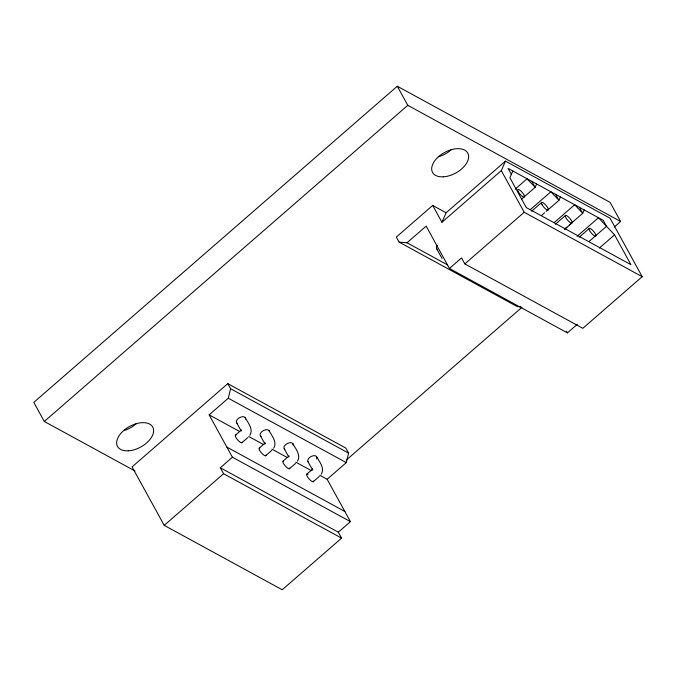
<?xml version="1.0" encoding="UTF-8"?>
<svg xmlns="http://www.w3.org/2000/svg" width="676" height="676" viewBox="0 0 676 676"><rect width="100%" height="100%" fill="white"/><g stroke="black" fill="none" stroke-linecap="round" stroke-linejoin="round"><path stroke-width="1.01" d="M241.231 431.026L241.315 430.037M265.017 444.014L265.102 443.025M288.813 457.001L288.897 456.004M232.426 457.221L209.137 414.861L228.285 398.215L230.584 388.717L227.795 383.647L132.082 466.896L164.217 525.362L282.222 589.768L341.591 538.13L338.313 532.164L220.308 467.758L232.426 457.221L350.43 521.627L338.313 532.164M319.765 475.245L327.142 479.276L346.289 462.621L348.588 453.123L345.799 448.053L227.795 383.647M312.684 468.992L312.667 470.124M432.691 205.445L441.935 222.269L446.109 212.763L505.479 161.125L610.056 218.213L642.2 276.678L582.83 328.316L464.826 263.902L461.547 257.936L449.43 268.473L426.15 226.122L407.003 242.768L399.127 242.126L396.339 237.056L432.691 205.445L446.109 212.763M441.935 222.269L501.305 170.631L505.479 161.125M512.83 170.986L509.873 177.72L526.266 207.549L630.945 264.688L614.552 234.859L598.471 217.731L577.025 236.389M536.617 183.973L535.138 187.336L521.635 199.09M560.412 196.953L558.934 200.324L546.216 211.385M584.199 209.94L582.72 213.312L569.217 225.057M249.866 435.251C253.787 429.192 247.839 422.618 245.185 417.565M273.653 448.239C277.582 442.18 271.625 435.597 268.98 430.544M297.448 461.226C301.369 455.159 295.42 448.585 292.767 443.532M321.235 474.214C325.164 468.147 319.207 461.573 316.562 456.52M614.256 227.026L620.619 221.491L610.124 202.394L397.294 86.232L33.8 402.381L44.295 421.469L134.98 470.969M44.295 421.469L407.789 105.321L620.619 221.491M515.188 189.145L527.103 178.777L535.138 187.336L531.86 181.371M235.552 435.048L241.324 430.113M241.822 442.805L247.982 437.448M164.217 525.362L223.587 473.724L341.591 538.13M464.826 263.902L524.196 212.264L642.2 276.678M530.237 209.729L550.889 191.764L558.934 200.324L555.647 194.358M259.347 448.027L265.11 443.101M531.573 211.258L541.78 202.377M541.451 215.526L544.628 212.763M265.609 455.793L271.769 450.427M554.024 222.717L574.684 204.744L582.72 213.312L579.442 207.346M283.134 461.015L288.905 456.089M555.359 224.246L565.575 215.365M564.443 229.206L566.834 227.128M289.396 468.772L295.564 463.415M564.764 229.274L571.837 223.122A5.019 1.42 49 0 0 568.423 216.928A5.019 1.42 49 0 0 565.846 217.689A5.019 1.42 49 0 0 571.837 223.122M306.929 474.003L312.692 469.076M579.155 237.234L589.362 228.353M589.033 241.501L606.516 226.299L603.229 220.334L508.073 168.392L511.352 174.357M313.191 481.76L319.351 476.403M346.205 460.162L521.99 307.267M599.451 247.991L614.552 234.859M449.43 268.473L567.434 332.888L577.279 324.319M521.069 306.862L517.132 306.532L399.127 242.126M407.003 242.768L447.563 264.916M230.584 388.717L348.588 453.123M228.285 398.215L346.289 462.621M209.137 414.861L239.566 431.465M248.785 436.502L263.53 444.555M271.828 449.084L287.503 457.635M295.801 462.164L311.467 470.716M226.849 447.081L344.853 511.487M442.112 258.553L436.73 248.878M501.305 170.631L524.196 212.264M566.496 331.181L567.434 332.888M397.294 86.232L407.789 105.321M327.142 479.276L350.43 521.627M308.062 461.818L312.261 469.364M284.266 448.839L288.12 455.835M260.48 435.851L264.806 443.726M236.685 422.863L240.893 430.409M220.308 467.758L223.587 473.724M136.062 423.894A20.094 11.695 -28.8 0 1 124.409 430.451M451.095 149.903A20.094 11.695 -28.8 0 1 438.454 156.756M237.301 423.379A5.019 2.924 -28.8 0 1 239.693 417.565A5.019 2.924 -28.8 0 1 245.523 419.078M242.143 442.062A5.019 1.42 49 0 1 237.622 439.865A5.019 1.42 49 0 1 236.051 435.065M308.67 462.333A5.019 2.924 -28.8 0 1 311.653 456.241A5.019 2.924 -28.8 0 1 316.596 458.936M313.512 481.025A5.019 1.42 49 0 1 308.569 478.321A5.019 1.42 49 0 1 308.087 474.298M284.883 449.346A5.019 2.924 -28.8 0 1 287.275 443.532A5.019 2.924 -28.8 0 1 293.105 445.053M289.725 468.037A5.019 1.42 49 0 1 285.204 465.84A5.019 1.42 49 0 1 283.624 461.032M261.097 436.358A5.019 2.924 -28.8 0 1 262.913 430.874A5.019 2.924 -28.8 0 1 269.301 431.237M265.93 455.049A5.019 1.42 49 0 1 261.409 452.852A5.019 1.42 49 0 1 259.837 448.053M437.347 249.385A5.019 2.924 -28.8 0 1 437.279 245.54M128.263 450.824A20.094 11.695 -28.8 0 0 153.444 428.922A20.094 11.695 -28.8 0 0 123.725 430.519A20.094 11.695 -28.8 0 0 128.263 450.824M443.287 176.825A20.094 11.695 -28.8 0 0 468.468 154.922A20.094 11.695 -28.8 0 0 438.749 156.519A20.094 11.695 -28.8 0 0 443.287 176.825M589.641 230.677A5.019 1.42 49 0 0 595.624 236.11A5.019 1.42 49 0 0 592.218 229.908A5.019 1.42 49 0 0 589.641 230.677M518.264 191.714A5.019 1.42 49 0 0 524.255 197.155A5.019 1.42 49 0 0 520.841 190.953A5.019 1.42 49 0 0 518.264 191.714M542.059 204.701A5.019 1.42 49 0 0 548.042 210.143A5.019 1.42 49 0 0 544.636 203.941A5.019 1.42 49 0 0 542.059 204.701"/></g></svg>
